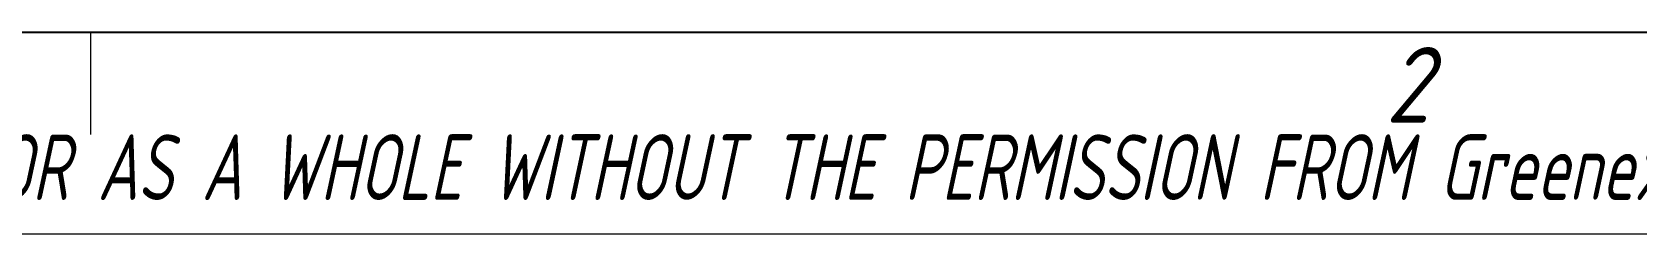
# Model space of a CAD drawing. Header units: millimetres. Extents: x -962 to 79815, y -55582 to 115780.
# Drawn here: x 38979 to 51191, y 114241 to 115780 of the extents above; entities that cross this region are included whole.
import ezdxf

# ---------------------------------------------------------------- set-up
doc = ezdxf.new("R2010")
doc.units = ezdxf.units.MM
doc.layers.add('01 Heavy line', color=7, linetype='Continuous', lineweight=18)
doc.styles.add('GB', font='gbeitc.shx', dxfattribs={"width": 0.8, "bigfont": 'gbcbig.shx'})

# ---------------------------------------------------------------- blocks, each defined once
blk = doc.blocks.new('00-Greenex-京立蔚蓝英文图框')
at = {"layer": '01 Heavy line', "color": 4, "lineweight": 25}
blk.add_line((-5, 8), (415, 8), dxfattribs=at)
at = {"layer": '01 Heavy line', "color": 4}
blk.add_line((205, 3.941), (205, 8), dxfattribs=at)
at = {"layer": '01 Heavy line', "color": 7, "lineweight": 18}
blk.add_line((0, 0), (410, 0), dxfattribs=at)
at = {"layer": '01 Heavy line', "color": 4, "style": 'GB'}
blk.add_text('2', height=3, dxfattribs=at).set_placement((256.22, 4.406))
at = {"layer": '01 Heavy line', "color": 4, "insert": (7.561, 3.946), "char_height": 2.6, "attachment_point": 1, "style": 'GB'}
blk.add_mtext('PROPRIETARY AND CONFIDENTIAL: THE INFORMATION CONTAINED IN THIS DRAWING IS THE SOLE PROPETY OF Greenex TECHNOLOGY CO.,LTD. ANY REPRODUCTION IN PART OR AS A WHOLE WITHOUT THE PERMISSION FROM Greenex IS PROHIBITED.', dxfattribs=at)

msp = doc.modelspace()

# ---------------------------------------------------------------- block references
at = {"xscale": 192.3257142857143, "yscale": 192.3257142857143, "zscale": 192.3257142857143}
msp.add_blockref('00-Greenex-京立蔚蓝英文图框', (0, 114241.5), dxfattribs=at)

doc.saveas('drawing.dxf')
